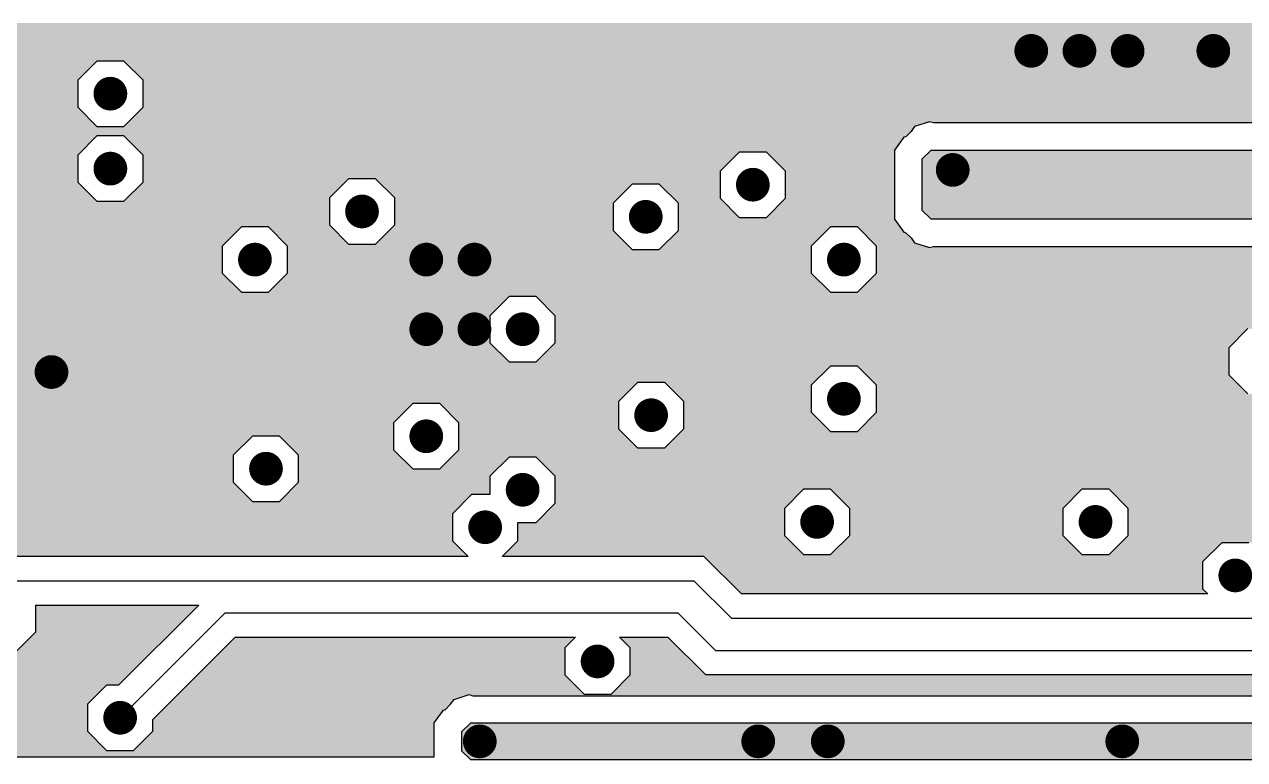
# Model space of a CAD drawing. Extents: x 295 to 953, y 10 to 290.
# Drawn here: x 595.78 to 643.54, y 91.2 to 119.98 of the extents above; entities that cross this region are included whole.
import ezdxf

# ---------------------------------------------------------------- set-up
doc = ezdxf.new("R2010")
doc.units = 0
doc.header["$LTSCALE"] = 5
doc.header["$MEASUREMENT"] = 0
doc.layers.get('0').update_dxf_attribs({"linetype": 'CONTINUOUS', "lineweight": 25})
doc.layers.add('L2-INT1_GBR', color=7, linetype='CONTINUOUS')

msp = doc.modelspace()

# ---------------------------------------------------------------- linework, layer by layer
at = {"const_width": 0.66}
for points in [[(634.859, 118.947, 1), (635.519, 118.947, 1)], [(636.745, 118.947, 1), (637.405, 118.947, 1)], [(638.631, 118.947, 1), (639.291, 118.947, 1)], [(641.984, 118.947, 1), (642.644, 118.947, 1)], [(598.816, 117.271, 1), (599.476, 117.271, 1)], [(598.816, 114.337, 1), (599.476, 114.337, 1)], [(631.785, 114.287, 1), (632.445, 114.287, 1)], [(623.962, 113.708, 1), (624.622, 113.708, 1)], [(608.665, 112.661, 1), (609.325, 112.661, 1)], [(619.771, 112.451, 1), (620.431, 112.451, 1)], [(604.474, 110.775, 1), (605.134, 110.775, 1)], [(611.18, 110.775, 1), (611.84, 110.775, 1)], [(613.066, 110.775, 1), (613.726, 110.775, 1)], [(627.525, 110.775, 1), (628.185, 110.775, 1)], [(611.18, 108.05, 1), (611.84, 108.05, 1)], [(613.066, 108.05, 1), (613.726, 108.05, 1)], [(614.952, 108.05, 1), (615.612, 108.05, 1)], [(596.511, 106.374, 1), (597.171, 106.374, 1)], [(627.525, 105.326, 1), (628.185, 105.326, 1)], [(619.981, 104.684, 1), (620.641, 104.684, 1)], [(611.18, 103.859, 1), (611.84, 103.859, 1)], [(604.907, 102.589, 1), (605.567, 102.589, 1)], [(614.952, 101.764, 1), (615.612, 101.764, 1)], [(613.485, 100.297, 1), (614.145, 100.297, 1)], [(626.477, 100.507, 1), (627.137, 100.507, 1)], [(637.374, 100.507, 1), (638.034, 100.507, 1)], [(642.845, 98.411, 1), (643.505, 98.411, 1)], [(617.885, 95.045, 1), (618.545, 95.045, 1)], [(599.198, 92.838, 1), (599.858, 92.838, 1)], [(613.275, 91.915, 1), (613.935, 91.915, 1)], [(624.172, 91.915, 1), (624.832, 91.915, 1)], [(626.896, 91.915, 1), (627.556, 91.915, 1)], [(638.421, 91.915, 1), (639.081, 91.915, 1)]]:
    msp.add_lwpolyline(points, format="xyb", close=True, dxfattribs=at)
at = {"layer": 'L2-INT1_GBR'}
for p, q in [((598.617, 118.549), (597.868, 117.8)), ((599.676, 118.549), (598.617, 118.549)), ((600.425, 117.8), (599.676, 118.549)), ((597.868, 117.8), (597.868, 116.741)), ((600.425, 116.741), (600.425, 117.8)), ((597.868, 116.741), (598.617, 115.992)), ((599.676, 115.992), (600.425, 116.741)), ((631.208, 116.173), (630.622, 115.982)), ((631.358, 116.124), (631.208, 116.173)), ((664.166, 116.124), (631.358, 116.124)), ((598.617, 115.616), (597.868, 114.867)), ((598.617, 115.992), (599.676, 115.992)), ((599.676, 115.616), (598.617, 115.616)), ((600.425, 114.867), (599.676, 115.616)), ((630.279, 115.588), (630.203, 115.563)), ((630.485, 115.794), (630.279, 115.588)), ((630.622, 115.982), (630.485, 115.794)), ((630.203, 115.563), (629.84, 115.065)), ((597.868, 114.867), (597.868, 113.807)), ((600.425, 113.807), (600.425, 114.867)), ((623.763, 114.987), (623.014, 114.238)), ((624.822, 114.987), (623.763, 114.987)), ((625.571, 114.238), (624.822, 114.987)), ((629.84, 115.065), (629.84, 112.352)), ((631.259, 115.051), (630.912, 114.705)), ((630.912, 114.705), (630.912, 112.712)), ((664.265, 115.051), (631.259, 115.051)), ((623.014, 114.238), (623.014, 113.179)), ((625.571, 113.179), (625.571, 114.238)), ((597.868, 113.807), (598.617, 113.058)), ((599.676, 113.058), (600.425, 113.807)), ((608.466, 113.939), (607.717, 113.19)), ((609.525, 113.939), (608.466, 113.939)), ((610.274, 113.19), (609.525, 113.939)), ((619.572, 113.73), (618.823, 112.981)), ((620.631, 113.73), (619.572, 113.73)), ((621.38, 112.981), (620.631, 113.73)), ((607.717, 113.19), (607.717, 112.131)), ((610.274, 112.131), (610.274, 113.19)), ((598.617, 113.058), (599.676, 113.058)), ((618.823, 112.981), (618.823, 111.921)), ((621.38, 111.921), (621.38, 112.981)), ((623.014, 113.179), (623.763, 112.43)), ((624.822, 112.43), (625.571, 113.179)), ((630.912, 112.712), (631.259, 112.365)), ((623.763, 112.43), (624.822, 112.43)), ((629.84, 112.352), (630.203, 111.854)), ((631.259, 112.365), (664.265, 112.365)), ((604.275, 112.053), (603.526, 111.304)), ((605.334, 112.053), (604.275, 112.053)), ((606.083, 111.304), (605.334, 112.053)), ((607.717, 112.131), (608.466, 111.382)), ((609.525, 111.382), (610.274, 112.131)), ((618.823, 111.921), (619.572, 111.172)), ((620.631, 111.172), (621.38, 111.921)), ((627.325, 112.053), (626.576, 111.304)), ((628.384, 112.053), (627.325, 112.053)), ((629.133, 111.304), (628.384, 112.053)), ((630.203, 111.854), (630.279, 111.829)), ((630.279, 111.829), (630.485, 111.623)), ((603.526, 111.304), (603.526, 110.245)), ((606.083, 110.245), (606.083, 111.304)), ((608.466, 111.382), (609.525, 111.382)), ((626.576, 111.304), (626.576, 110.245)), ((629.133, 110.245), (629.133, 111.304)), ((630.485, 111.623), (630.622, 111.435)), ((630.622, 111.435), (631.208, 111.243)), ((631.208, 111.243), (631.358, 111.293)), ((631.358, 111.293), (664.166, 111.293)), ((619.572, 111.172), (620.631, 111.172)), ((603.526, 110.245), (604.275, 109.496)), ((605.334, 109.496), (606.083, 110.245)), ((626.576, 110.245), (627.325, 109.496)), ((628.384, 109.496), (629.133, 110.245)), ((604.275, 109.496), (605.334, 109.496)), ((627.325, 109.496), (628.384, 109.496)), ((614.752, 109.329), (614.003, 108.58)), ((615.811, 109.329), (614.752, 109.329)), ((616.56, 108.58), (615.811, 109.329)), ((614.003, 108.58), (614.003, 107.521)), ((616.56, 107.521), (616.56, 108.58)), ((643.67, 108.072), (642.921, 107.323)), ((614.003, 107.521), (614.752, 106.772)), ((615.811, 106.772), (616.56, 107.521)), ((642.921, 107.323), (642.921, 106.264)), ((614.752, 106.772), (615.811, 106.772)), ((627.325, 106.605), (626.576, 105.856)), ((628.384, 106.605), (627.325, 106.605)), ((629.133, 105.856), (628.384, 106.605)), ((642.921, 106.264), (643.67, 105.514)), ((619.781, 105.963), (619.032, 105.214)), ((620.841, 105.963), (619.781, 105.963)), ((621.59, 105.214), (620.841, 105.963)), ((626.576, 105.856), (626.576, 104.797)), ((629.133, 104.797), (629.133, 105.856)), ((610.98, 105.138), (610.231, 104.389)), ((612.04, 105.138), (610.98, 105.138)), ((612.789, 104.389), (612.04, 105.138)), ((619.032, 105.214), (619.032, 104.155)), ((621.59, 104.155), (621.59, 105.214)), ((626.576, 104.797), (627.325, 104.048)), ((628.384, 104.048), (629.133, 104.797)), ((610.231, 104.389), (610.231, 103.33)), ((612.789, 103.33), (612.789, 104.389)), ((619.032, 104.155), (619.781, 103.406)), ((620.841, 103.406), (621.59, 104.155)), ((604.707, 103.868), (603.958, 103.119)), ((605.766, 103.868), (604.707, 103.868)), ((606.515, 103.119), (605.766, 103.868)), ((627.325, 104.048), (628.384, 104.048)), ((610.231, 103.33), (610.98, 102.581)), ((612.04, 102.581), (612.789, 103.33)), ((619.781, 103.406), (620.841, 103.406)), ((603.958, 103.119), (603.958, 102.059)), ((606.515, 102.059), (606.515, 103.119)), ((614.752, 103.043), (614.003, 102.294)), ((615.811, 103.043), (614.752, 103.043)), ((616.56, 102.294), (615.811, 103.043)), ((610.98, 102.581), (612.04, 102.581)), ((614.003, 102.294), (614.003, 101.576)), ((616.56, 101.234), (616.56, 102.294)), ((603.958, 102.059), (604.707, 101.31)), ((605.766, 101.31), (606.515, 102.059)), ((626.277, 101.785), (625.528, 101.036)), ((627.337, 101.785), (626.277, 101.785)), ((628.086, 101.036), (627.337, 101.785)), ((637.174, 101.785), (636.425, 101.036)), ((638.233, 101.785), (637.174, 101.785)), ((638.982, 101.036), (638.233, 101.785)), ((604.707, 101.31), (605.766, 101.31)), ((613.285, 101.576), (612.536, 100.827)), ((614.003, 101.576), (613.285, 101.576)), ((612.536, 100.827), (612.536, 99.767)), ((615.811, 100.485), (616.56, 101.234)), ((625.528, 101.036), (625.528, 99.977)), ((628.086, 99.977), (628.086, 101.036)), ((636.425, 101.036), (636.425, 99.977)), ((638.982, 99.977), (638.982, 101.036)), ((615.094, 100.485), (615.811, 100.485)), ((615.094, 99.767), (615.094, 100.485)), ((625.528, 99.977), (626.277, 99.228)), ((627.337, 99.228), (628.086, 99.977)), ((636.425, 99.977), (637.174, 99.228)), ((638.233, 99.228), (638.982, 99.977)), ((612.536, 99.767), (613.153, 99.15)), ((614.477, 99.15), (615.094, 99.767)), ((642.645, 99.69), (641.896, 98.941)), ((643.705, 99.69), (642.645, 99.69)), ((613.153, 99.15), (584.286, 99.15)), ((622.38, 99.15), (614.477, 99.15)), ((623.847, 97.684), (622.38, 99.15)), ((626.277, 99.228), (627.337, 99.228)), ((637.174, 99.228), (638.233, 99.228)), ((641.896, 98.941), (641.896, 97.882)), ((584.679, 98.202), (621.987, 98.202)), ((623.454, 96.735), (621.987, 98.202)), ((642.094, 97.684), (623.847, 97.684)), ((641.896, 97.882), (642.094, 97.684)), ((596.234, 97.253), (602.602, 97.253)), ((596.234, 96.205), (596.234, 97.253)), ((602.602, 97.253), (599.465, 94.116)), ((599.528, 92.838), (603.634, 96.944)), ((603.634, 96.944), (621.359, 96.944)), ((622.826, 95.477), (621.359, 96.944)), ((623.454, 96.735), (648.81, 96.735)), ((595.485, 95.456), (596.234, 96.205)), ((600.806, 92.775), (604.027, 95.996)), ((604.027, 95.996), (617.357, 95.996)), ((617.357, 95.996), (616.937, 95.575)), ((619.073, 95.996), (620.966, 95.996)), ((619.494, 95.575), (619.073, 95.996)), ((620.966, 95.996), (622.433, 94.529)), ((616.937, 95.575), (616.937, 94.516)), ((619.494, 94.516), (619.494, 95.575)), ((622.826, 95.477), (649.438, 95.477)), ((598.998, 94.116), (598.249, 93.367)), ((599.465, 94.116), (598.998, 94.116)), ((616.937, 94.516), (617.686, 93.766)), ((618.745, 93.766), (619.494, 94.516)), ((622.433, 94.529), (649.831, 94.529)), ((612.601, 93.56), (613.186, 93.752)), ((613.186, 93.752), (613.336, 93.702)), ((613.336, 93.702), (650.303, 93.702)), ((617.686, 93.766), (618.745, 93.766)), ((598.249, 93.367), (598.249, 92.308)), ((611.818, 92.643), (612.181, 93.141)), ((612.181, 93.141), (612.257, 93.166)), ((612.257, 93.166), (612.464, 93.372)), ((612.464, 93.372), (612.601, 93.56)), ((600.806, 92.308), (600.806, 92.775)), ((598.249, 92.308), (598.998, 91.559)), ((600.057, 91.559), (600.806, 92.308)), ((611.818, 91.311), (611.818, 92.643)), ((613.237, 92.63), (612.891, 92.283)), ((612.891, 92.283), (612.891, 91.547)), ((650.747, 92.63), (613.237, 92.63)), ((580.444, 91.311), (611.818, 91.311)), ((598.998, 91.559), (600.057, 91.559)), ((612.891, 91.547), (613.237, 91.201)), ((613.237, 91.201), (654.836, 91.201))]:
    msp.add_line(p, q, dxfattribs=at)
for points in [[(578.139, 119.922), (578.017, 120.044), (674.68, 119.922), (674.686, 120.044)], [(578.724, 119.337), (578.139, 119.922), (674.708, 119.337), (674.68, 119.922)], [(579.092, 118.969), (578.724, 119.337), (674.763, 118.969), (674.708, 119.337)], [(590.459, 118.756), (590.246, 118.969), (674.794, 118.756), (674.763, 118.969)], [(590.665, 118.549), (590.459, 118.756), (674.846, 118.549), (674.794, 118.756)], [(590.995, 118.219), (590.665, 118.549), (598.287, 118.219), (598.617, 118.549)], [(590.665, 118.549), (590.665, 118.549), (598.617, 118.549), (599.676, 118.549)], [(600.039, 118.186), (599.676, 118.549), (674.938, 118.186), (674.846, 118.549)], [(590.995, 117.8), (590.995, 118.219), (597.868, 117.8), (598.287, 118.219)], [(600.425, 117.8), (600.039, 118.186), (675.076, 117.8), (674.938, 118.186)], [(590.995, 117.16), (590.995, 117.8), (597.868, 117.16), (597.868, 117.8)], [(600.425, 117.634), (600.425, 117.8), (675.136, 117.634), (675.076, 117.8)], [(600.425, 117.102), (600.425, 117.634), (675.386, 117.102), (675.136, 117.634)], [(590.576, 116.741), (590.995, 117.16), (597.868, 116.741), (597.868, 117.16)], [(600.425, 116.741), (600.425, 117.102), (675.603, 116.741), (675.386, 117.102)], [(590.246, 116.411), (590.576, 116.741), (598.198, 116.411), (597.868, 116.741)], [(599.858, 116.173), (600.283, 116.599), (676.004, 116.173), (675.688, 116.599)], [(600.283, 116.599), (600.425, 116.741), (675.688, 116.599), (675.603, 116.741)], [(582.069, 115.992), (581.65, 116.411), (598.617, 115.992), (598.198, 116.411)], [(599.676, 115.992), (599.858, 116.173), (630.652, 115.992), (631.208, 116.173)], [(631.358, 116.124), (631.208, 116.173), (664.166, 116.124), (664.316, 116.173)], [(582.079, 115.982), (582.069, 115.992), (630.622, 115.982), (630.652, 115.992)], [(582.069, 115.992), (582.069, 115.992), (599.676, 115.992), (598.617, 115.992)], [(582.267, 115.794), (582.079, 115.982), (630.485, 115.794), (630.622, 115.982)], [(582.445, 115.616), (582.267, 115.794), (630.307, 115.616), (630.485, 115.794)], [(583.194, 114.867), (582.445, 115.616), (597.868, 114.867), (598.617, 115.616)], [(582.445, 115.616), (582.445, 115.616), (598.617, 115.616), (599.676, 115.616)], [(599.704, 115.588), (599.676, 115.616), (630.279, 115.588), (630.307, 115.616)], [(599.729, 115.563), (599.704, 115.588), (630.203, 115.563), (630.279, 115.588)], [(600.227, 115.065), (599.729, 115.563), (629.84, 115.065), (630.203, 115.563)], [(584.254, 113.807), (583.194, 114.867), (597.868, 113.807), (597.868, 114.867)], [(600.305, 114.987), (600.227, 115.065), (629.84, 114.987), (629.84, 115.065)], [(600.425, 114.867), (600.305, 114.987), (623.642, 114.867), (623.763, 114.987)], [(600.305, 114.987), (600.305, 114.987), (623.763, 114.987), (624.822, 114.987)], [(600.425, 114.238), (600.425, 114.867), (623.014, 114.238), (623.642, 114.867)], [(625.571, 114.238), (624.822, 114.987), (629.84, 114.238), (629.84, 114.987)], [(630.912, 114.705), (631.259, 115.051), (664.612, 114.705), (664.265, 115.051)], [(630.912, 112.712), (630.912, 114.705), (664.612, 112.712), (664.612, 114.705)], [(631.259, 115.051), (631.259, 115.051), (664.265, 115.051), (631.259, 115.051)], [(600.425, 113.939), (600.425, 114.238), (623.014, 113.939), (623.014, 114.238)], [(625.571, 113.179), (625.571, 114.238), (629.84, 113.179), (629.84, 114.238)], [(584.588, 113.472), (584.254, 113.807), (598.203, 113.472), (597.868, 113.807)], [(599.808, 113.19), (600.425, 113.807), (607.717, 113.19), (608.334, 113.807)], [(600.425, 113.807), (600.425, 113.939), (608.334, 113.807), (608.466, 113.939)], [(600.425, 113.939), (600.425, 113.939), (608.466, 113.939), (609.525, 113.939)], [(609.734, 113.73), (609.525, 113.939), (623.014, 113.73), (623.014, 113.939)], [(610.274, 113.19), (609.734, 113.73), (619.032, 113.19), (619.572, 113.73)], [(609.734, 113.73), (609.734, 113.73), (619.572, 113.73), (620.631, 113.73)], [(621.182, 113.179), (620.631, 113.73), (623.014, 113.179), (623.014, 113.73)], [(584.588, 113.058), (584.588, 113.472), (598.617, 113.058), (598.203, 113.472)], [(599.676, 113.058), (599.808, 113.19), (607.717, 113.058), (607.717, 113.19)], [(610.274, 112.981), (610.274, 113.19), (618.823, 112.981), (619.032, 113.19)], [(584.588, 112.682), (584.588, 113.058), (607.717, 112.682), (607.717, 113.058)], [(610.274, 112.131), (610.274, 112.981), (618.823, 112.131), (618.823, 112.981)], [(621.38, 112.981), (621.182, 113.179), (623.212, 112.981), (623.014, 113.179)], [(621.38, 112.43), (621.38, 112.981), (623.763, 112.43), (623.212, 112.981)], [(624.822, 112.43), (625.571, 113.179), (629.84, 112.43), (629.84, 113.179)], [(631.259, 112.365), (630.912, 112.712), (664.265, 112.365), (664.612, 112.712)], [(592.683, 112.131), (592.132, 112.682), (607.717, 112.131), (607.717, 112.682)], [(621.38, 112.352), (621.38, 112.43), (629.84, 112.352), (629.84, 112.43)], [(621.38, 112.053), (621.38, 112.352), (630.057, 112.053), (629.84, 112.352)], [(592.761, 112.053), (592.683, 112.131), (607.794, 112.053), (607.717, 112.131)], [(592.881, 111.933), (592.761, 112.053), (604.154, 111.933), (604.275, 112.053)], [(592.761, 112.053), (592.761, 112.053), (604.275, 112.053), (605.334, 112.053)], [(592.881, 111.304), (592.881, 111.933), (603.526, 111.304), (604.154, 111.933)], [(606.005, 111.382), (605.334, 112.053), (608.466, 111.382), (607.794, 112.053)], [(609.525, 111.382), (610.064, 111.921), (619.362, 111.382), (618.823, 111.921)], [(610.064, 111.921), (610.274, 112.131), (618.823, 111.921), (618.823, 112.131)], [(620.841, 111.382), (621.38, 111.921), (626.654, 111.382), (627.193, 111.921)], [(621.38, 111.921), (621.38, 112.053), (627.193, 111.921), (627.325, 112.053)], [(621.38, 112.053), (621.38, 112.053), (627.325, 112.053), (628.384, 112.053)], [(628.584, 111.854), (628.384, 112.053), (630.203, 111.854), (630.057, 112.053)], [(628.609, 111.829), (628.584, 111.854), (630.279, 111.829), (630.203, 111.854)], [(628.815, 111.623), (628.609, 111.829), (630.485, 111.623), (630.279, 111.829)], [(592.881, 110.874), (592.881, 111.304), (603.526, 110.874), (603.526, 111.304)], [(606.083, 111.304), (606.005, 111.382), (619.44, 111.304), (619.362, 111.382)], [(606.083, 111.172), (606.083, 111.304), (619.572, 111.172), (619.44, 111.304)], [(620.631, 111.172), (620.763, 111.304), (626.576, 111.172), (626.576, 111.304)], [(620.763, 111.304), (620.841, 111.382), (626.576, 111.304), (626.654, 111.382)], [(629.003, 111.435), (628.815, 111.623), (630.622, 111.435), (630.485, 111.623)], [(629.133, 111.304), (629.003, 111.435), (631.021, 111.304), (630.622, 111.435)], [(629.133, 111.243), (629.133, 111.304), (631.208, 111.243), (631.021, 111.304)], [(631.208, 111.243), (631.358, 111.293), (664.316, 111.243), (664.166, 111.293)], [(631.358, 111.293), (631.358, 111.293), (638.233, 111.293), (631.358, 111.293)], [(592.253, 110.245), (592.881, 110.874), (603.526, 110.245), (603.526, 110.874)], [(606.083, 110.245), (606.083, 111.172), (626.576, 110.245), (626.576, 111.172)], [(629.133, 110.245), (629.133, 111.243), (709.101, 110.245), (710.099, 111.243)], [(585.496, 109.658), (585.029, 110.125), (604.113, 109.658), (603.646, 110.125)], [(592.132, 110.125), (592.253, 110.245), (603.646, 110.125), (603.526, 110.245)], [(605.334, 109.496), (605.766, 109.928), (627.325, 109.496), (626.893, 109.928)], [(605.766, 109.928), (606.083, 110.245), (626.893, 109.928), (626.576, 110.245)], [(628.384, 109.496), (628.893, 110.004), (708.86, 109.496), (708.86, 110.004)], [(628.893, 110.004), (629.133, 110.245), (708.86, 110.004), (709.101, 110.245)], [(585.496, 109.496), (585.496, 109.658), (604.275, 109.496), (604.113, 109.658)], [(585.496, 109.329), (585.496, 109.496), (708.86, 109.329), (708.86, 109.496)], [(585.496, 109.496), (585.496, 109.496), (628.384, 109.496), (627.325, 109.496)], [(585.496, 108.58), (585.496, 109.329), (614.003, 108.58), (614.752, 109.329)], [(585.496, 109.329), (585.496, 109.329), (614.752, 109.329), (615.811, 109.329)], [(616.56, 108.58), (615.811, 109.329), (708.86, 108.58), (708.86, 109.329)], [(585.496, 108.12), (585.496, 108.58), (614.003, 108.12), (614.003, 108.58)], [(616.56, 108.192), (616.56, 108.58), (708.86, 108.192), (708.86, 108.58)], [(584.897, 107.521), (585.496, 108.12), (614.003, 107.521), (614.003, 108.12)], [(616.56, 108.072), (616.56, 108.192), (708.98, 108.072), (708.86, 108.192)], [(616.56, 107.521), (616.56, 108.072), (643.119, 107.521), (643.67, 108.072)], [(616.56, 108.072), (616.56, 108.072), (643.67, 108.072), (644.729, 108.072)], [(584.409, 107.032), (584.897, 107.521), (614.491, 107.032), (614.003, 107.521)], [(616.362, 107.323), (616.56, 107.521), (642.921, 107.323), (643.119, 107.521)], [(571.095, 106.899), (571.228, 107.032), (614.625, 106.899), (614.491, 107.032)], [(615.811, 106.772), (616.362, 107.323), (642.921, 106.772), (642.921, 107.323)], [(571.221, 106.772), (571.095, 106.899), (614.752, 106.772), (614.625, 106.899)], [(571.387, 106.605), (571.221, 106.772), (642.921, 106.605), (642.921, 106.772)], [(571.507, 106.485), (571.387, 106.605), (627.205, 106.485), (627.325, 106.605)], [(571.387, 106.605), (571.387, 106.605), (627.325, 106.605), (628.384, 106.605)], [(628.726, 106.264), (628.384, 106.605), (642.921, 106.264), (642.921, 106.605)], [(571.507, 105.963), (571.507, 106.485), (626.683, 105.963), (627.205, 106.485)], [(629.133, 105.856), (628.726, 106.264), (643.328, 105.856), (642.921, 106.264)], [(571.507, 105.425), (571.507, 105.963), (619.243, 105.425), (619.781, 105.963)], [(571.507, 105.963), (571.507, 105.963), (619.781, 105.963), (620.841, 105.963)], [(620.948, 105.856), (620.841, 105.963), (626.576, 105.856), (626.683, 105.963)], [(621.59, 105.214), (620.948, 105.856), (626.576, 105.214), (626.576, 105.856)], [(629.133, 105.514), (629.133, 105.856), (643.67, 105.514), (643.328, 105.856)], [(570.758, 104.676), (571.22, 105.138), (610.518, 104.676), (610.98, 105.138)], [(571.22, 105.138), (571.296, 105.214), (619.032, 105.138), (619.032, 105.214)], [(571.22, 105.138), (571.22, 105.138), (610.98, 105.138), (612.04, 105.138)], [(571.296, 105.214), (571.507, 105.425), (619.032, 105.214), (619.243, 105.425)], [(612.789, 104.389), (612.04, 105.138), (619.032, 104.389), (619.032, 105.138)], [(621.59, 104.797), (621.59, 105.214), (626.576, 104.797), (626.576, 105.214)], [(629.133, 104.797), (629.133, 105.514), (747.523, 104.797), (748.24, 105.514)], [(528.767, 104.51), (528.934, 104.676), (610.352, 104.51), (610.518, 104.676)], [(621.59, 104.155), (621.59, 104.797), (627.218, 104.155), (626.576, 104.797)], [(628.384, 104.048), (629.133, 104.797), (746.774, 104.048), (747.523, 104.797)], [(574.441, 104.389), (574.321, 104.51), (610.231, 104.389), (610.352, 104.51)], [(574.962, 103.868), (574.441, 104.389), (610.231, 103.868), (610.231, 104.389)], [(612.789, 104.155), (612.789, 104.389), (619.032, 104.155), (619.032, 104.389)], [(612.789, 103.406), (612.789, 104.155), (619.781, 103.406), (619.032, 104.155)], [(621.482, 104.048), (621.59, 104.155), (627.325, 104.048), (627.218, 104.155)], [(575.07, 103.761), (574.962, 103.868), (604.6, 103.761), (604.707, 103.868)], [(574.962, 103.868), (574.962, 103.868), (604.707, 103.868), (605.766, 103.868)], [(575.07, 103.119), (575.07, 103.761), (603.958, 103.119), (604.6, 103.761)], [(606.304, 103.33), (605.766, 103.868), (610.231, 103.33), (610.231, 103.868)], [(620.841, 103.406), (621.482, 104.048), (746.132, 103.406), (746.774, 104.048)], [(621.482, 104.048), (621.482, 104.048), (627.337, 104.048), (627.325, 104.048)], [(606.515, 103.119), (606.304, 103.33), (610.442, 103.119), (610.231, 103.33)], [(612.501, 103.043), (612.789, 103.33), (745.769, 103.043), (746.056, 103.33)], [(612.789, 103.33), (612.789, 103.406), (746.056, 103.33), (746.132, 103.406)], [(574.428, 102.059), (575.07, 102.701), (603.958, 102.059), (603.958, 102.701)], [(575.07, 102.701), (575.07, 103.119), (603.958, 102.701), (603.958, 103.119)], [(606.515, 102.581), (606.515, 103.119), (610.98, 102.581), (610.442, 103.119)], [(612.04, 102.581), (612.501, 103.043), (614.29, 102.581), (614.752, 103.043)], [(612.501, 103.043), (612.501, 103.043), (614.752, 103.043), (615.811, 103.043)], [(616.56, 102.294), (615.811, 103.043), (745.02, 102.294), (745.769, 103.043)], [(606.515, 102.294), (606.515, 102.581), (614.003, 102.294), (614.29, 102.581)], [(606.515, 102.059), (606.515, 102.294), (614.003, 102.059), (614.003, 102.294)], [(616.56, 101.785), (616.56, 102.294), (744.511, 101.785), (745.02, 102.294)], [(513.026, 101.31), (513.026, 101.952), (604.707, 101.31), (604.065, 101.952)], [(574.321, 101.952), (574.428, 102.059), (604.065, 101.952), (603.958, 102.059)], [(606.032, 101.576), (606.515, 102.059), (614.003, 101.576), (614.003, 102.059)], [(616.56, 101.234), (616.56, 101.785), (625.726, 101.234), (626.277, 101.785)], [(616.56, 101.785), (616.56, 101.785), (626.277, 101.785), (627.337, 101.785)], [(628.086, 101.036), (627.337, 101.785), (636.425, 101.036), (637.174, 101.785)], [(627.337, 101.785), (627.337, 101.785), (637.174, 101.785), (638.233, 101.785)], [(638.982, 101.036), (638.233, 101.785), (743.762, 101.036), (744.511, 101.785)], [(513.026, 100.914), (513.026, 101.31), (612.624, 100.914), (613.02, 101.31)], [(605.766, 101.31), (606.032, 101.576), (613.02, 101.31), (613.285, 101.576)], [(606.032, 101.576), (606.032, 101.576), (613.285, 101.576), (614.003, 101.576)], [(520.039, 100.827), (520.039, 100.914), (612.536, 100.827), (612.624, 100.914)], [(520.039, 99.767), (520.039, 100.827), (612.536, 99.767), (612.536, 100.827)], [(615.811, 100.485), (616.362, 101.036), (625.528, 100.485), (625.528, 101.036)], [(616.362, 101.036), (616.56, 101.234), (625.528, 101.036), (625.726, 101.234)], [(628.086, 99.977), (628.086, 101.036), (636.425, 99.977), (636.425, 101.036)], [(638.982, 99.977), (638.982, 101.036), (650.711, 99.977), (651.77, 101.036)], [(638.982, 101.036), (638.982, 101.036), (651.77, 101.036), (743.762, 101.036)], [(615.094, 99.977), (615.094, 100.485), (625.528, 99.977), (625.528, 100.485)], [(615.094, 99.767), (615.094, 99.977), (625.738, 99.767), (625.528, 99.977)], [(627.337, 99.228), (628.086, 99.977), (637.174, 99.228), (636.425, 99.977)], [(638.695, 99.69), (638.982, 99.977), (650.423, 99.69), (650.711, 99.977)], [(520.039, 99.15), (520.039, 99.767), (613.153, 99.15), (612.536, 99.767)], [(614.554, 99.228), (615.094, 99.767), (626.277, 99.228), (625.738, 99.767)], [(638.233, 99.228), (638.695, 99.69), (642.183, 99.228), (642.645, 99.69)], [(638.695, 99.69), (638.695, 99.69), (642.645, 99.69), (643.705, 99.69)], [(520.039, 99.15), (520.039, 99.15), (584.286, 99.15), (613.153, 99.15)], [(614.477, 99.15), (614.554, 99.228), (642.106, 99.15), (642.183, 99.228)], [(622.59, 98.941), (622.38, 99.15), (641.896, 98.941), (642.106, 99.15)], [(623.649, 97.882), (622.59, 98.941), (641.896, 97.882), (641.896, 98.941)], [(623.847, 97.684), (623.649, 97.882), (642.094, 97.684), (641.896, 97.882)], [(596.234, 96.205), (596.234, 97.253), (601.554, 96.205), (602.601, 97.253)], [(596.234, 97.253), (596.234, 97.253), (602.601, 97.253), (596.234, 97.253)], [(595.485, 95.456), (596.234, 96.205), (600.805, 95.456), (601.554, 96.205)], [(603.606, 95.575), (604.027, 95.996), (616.937, 95.575), (617.357, 95.996)], [(604.027, 95.996), (604.027, 95.996), (617.357, 95.996), (604.027, 95.996)], [(619.494, 95.575), (619.074, 95.996), (621.387, 95.575), (620.966, 95.996)], [(619.074, 95.996), (619.074, 95.996), (620.966, 95.996), (619.074, 95.996)], [(602.547, 94.516), (603.606, 95.575), (616.937, 94.516), (616.937, 95.575)], [(619.494, 94.529), (619.494, 95.575), (622.433, 94.529), (621.387, 95.575)], [(587.606, 95.43), (587.58, 95.456), (600.778, 95.43), (600.805, 95.456)], [(587.606, 94.37), (587.606, 95.43), (599.719, 94.37), (600.778, 95.43)], [(586.857, 93.621), (587.352, 94.116), (598.503, 93.621), (598.998, 94.116)], [(587.352, 94.116), (587.606, 94.37), (599.465, 94.116), (599.719, 94.37)], [(587.352, 94.116), (587.352, 94.116), (598.998, 94.116), (599.465, 94.116)], [(601.798, 93.766), (602.547, 94.516), (617.686, 93.766), (616.937, 94.516)], [(618.745, 93.766), (619.494, 94.516), (650.367, 93.766), (651.116, 94.516)], [(619.494, 94.516), (619.494, 94.529), (651.116, 94.516), (651.13, 94.529)], [(520.039, 93.613), (520.039, 93.621), (598.495, 93.613), (598.503, 93.621)], [(580.434, 93.367), (580.188, 93.613), (598.249, 93.367), (598.495, 93.613)], [(601.592, 93.56), (601.783, 93.752), (612.601, 93.56), (613.186, 93.752)], [(601.783, 93.752), (601.798, 93.766), (650.352, 93.752), (650.367, 93.766)], [(613.336, 93.702), (613.186, 93.752), (650.303, 93.702), (650.352, 93.752)], [(580.937, 92.864), (580.434, 93.367), (598.249, 92.864), (598.249, 93.367)], [(600.806, 92.775), (601.173, 93.141), (611.915, 92.775), (612.181, 93.141)], [(601.173, 93.141), (601.197, 93.166), (612.181, 93.141), (612.257, 93.166)], [(601.197, 93.166), (601.404, 93.372), (612.257, 93.166), (612.464, 93.372)], [(601.404, 93.372), (601.592, 93.56), (612.464, 93.372), (612.601, 93.56)], [(580.937, 92.308), (580.937, 92.864), (598.249, 92.308), (598.249, 92.864)], [(600.806, 92.643), (600.806, 92.775), (611.818, 92.643), (611.915, 92.775)], [(580.937, 91.805), (580.937, 92.308), (598.752, 91.805), (598.249, 92.308)], [(600.057, 91.559), (600.806, 92.308), (611.818, 91.559), (611.818, 92.308)], [(600.806, 92.308), (600.806, 92.643), (611.818, 92.308), (611.818, 92.643)], [(612.891, 92.283), (613.237, 92.63), (655.182, 92.283), (655.182, 92.63)], [(612.891, 91.547), (612.891, 92.283), (655.182, 91.547), (655.182, 92.283)], [(580.691, 91.559), (580.937, 91.805), (598.998, 91.559), (598.752, 91.805)], [(580.444, 91.311), (580.691, 91.559), (611.818, 91.311), (611.818, 91.559)], [(613.237, 91.201), (612.891, 91.547), (654.836, 91.201), (655.182, 91.547)]]:
    msp.add_solid(points, dxfattribs=at)

doc.saveas('drawing.dxf')
